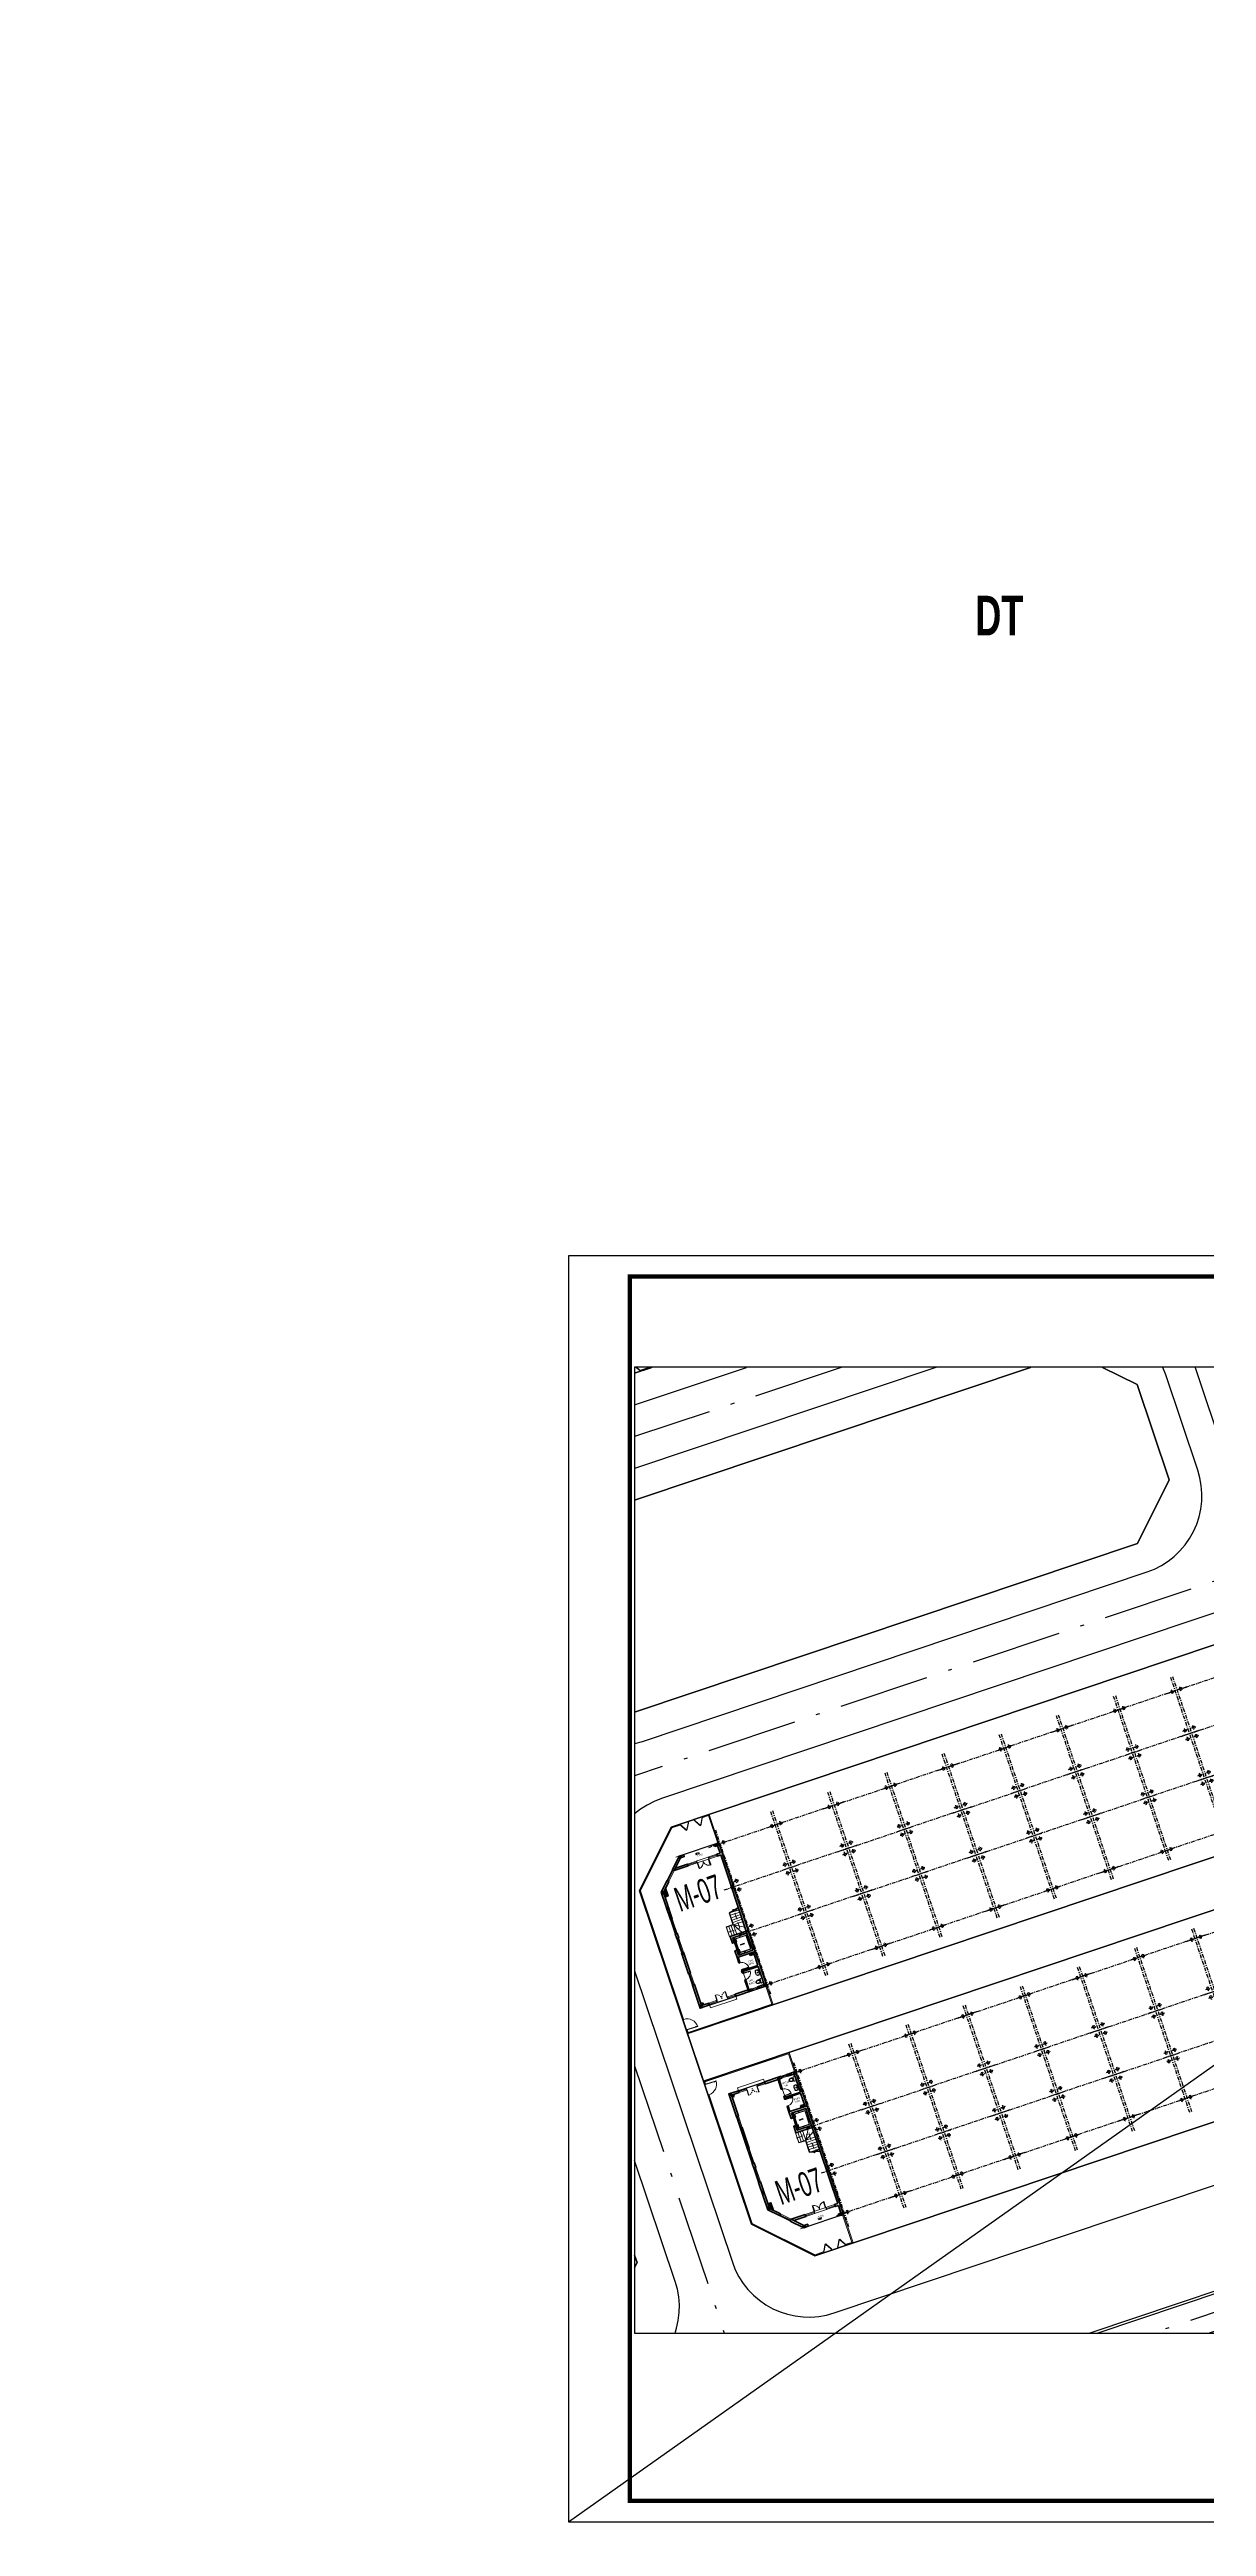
# Model space of a CAD drawing. Header units: metres. Extents: x 568006 to 1139366, y 2064802 to 4131555.
# Drawn here: x 569261.5 to 569376.7, y 2065189.8 to 2065436.4 of the extents above; entities that cross this region are included whole.
import ezdxf
from ezdxf.enums import TextEntityAlignment as Align
from ezdxf.xclip import XClip

# ---------------------------------------------------------------- set-up
doc = ezdxf.new("R2010")
doc.units = ezdxf.units.M
doc.header["$XCLIPFRAME"] = 0
for name, pattern in [('$AUDIT_BAD_LTYPE2', [0]), ('ACAD_ISO10W100', [18.5, 12, -3, 0.5, -3]), ('CENTER', [2, 1.25, -0.25, 0.25, -0.25]), ('CENTER2', [1.125, 0.75, -0.125, 0.125, -0.125]), ('HIDDEN', [0.375, 0.25, -0.125]), ('HIDDEN2', [0.1875, 0.125, -0.0625]), ('xref-thap C (mb tang 32-2)$0$HIDDEN', [0.375, 0.25, -0.125])]:
    doc.linetypes.add(name, pattern=pattern)
doc.layers.get('0').update_dxf_attribs({"linetype": 'CONTINUOUS'})
doc.layers.get('DEFPOINTS').update_dxf_attribs({"color": 152, "linetype": 'CONTINUOUS'})
doc.layers.add('-AREA', color=2, linetype='CONTINUOUS', plot=False)
doc.layers.add('KCS_Plotter', color=11, linetype='CONTINUOUS', plot=False)
for name, color, linetype, lineweight in [('-CONCRETE', 1, 'CONTINUOUS', 35), ('-DIM', 9, 'CONTINUOUS', 13), ('-DOOR', 137, 'CONTINUOUS', 9), ('-FURNITURE', 46, 'CONTINUOUS', 9), ('-HATCH', 8, 'CONTINUOUS', 5), ('-KH', 143, 'CONTINUOUS', 13), ('-LINE1', 7, 'CONTINUOUS', 18), ('-LINE2', 252, 'CONTINUOUS', 9), ('-STEEL1', 1, 'CONTINUOUS', 35), ('-TEXT', 7, 'CONTINUOUS', 15), ('-WALL', 4, 'CONTINUOUS', 35), ('A-KY HIEU', 34, 'CONTINUOUS', 20), ('E- RANH GIOI', 1, 'CENTER', 13), ('hung-demlonha', 7, 'CONTINUOUS', 15)]:
    doc.layers.add(name, color=color, linetype=linetype, lineweight=lineweight)
for name, color, linetype in [('01.AXIS', 160, 'CENTER2'), ('APOLIC', 7, 'CONTINUOUS'), ('BoThamCo', 94, 'CONTINUOUS'), ('CDC.01.AXIS', 160, 'CENTER2'), ('datHTKT', 20, 'CONTINUOUS'), ('datOBt', 42, 'CONTINUOUS'), ('datOlienke', 42, 'CONTINUOUS'), ('ghi_chu', 7, 'CONTINUOUS'), ('LogDg', 7, 'CONTINUOUS'), ('loKBT', 42, 'CONTINUOUS'), ('TEXT25', 2, 'CONTINUOUS'), ('TimDg', 222, 'CONTINUOUS'), ('ViaHeS', 32, 'CONTINUOUS')]:
    doc.layers.add(name, color=color, linetype=linetype)
doc.styles.add('1', font='arial.ttf')
doc.styles.add('kieuchuDim', font='arial.ttf', dxfattribs={"width": 0.75})
doc.styles.add('QH1', font='arialbd.ttf', dxfattribs={"width": 0.8})
doc.styles.add('T1', font='', dxfattribs={"height": 200})
doc.styles.add('vnavanth', font='', dxfattribs={"width": 0.8})
doc.styles.get('T1').set_extended_font_data('VNgeometric Light')
doc.styles.get('vnavanth').set_extended_font_data('.VnAvantH')

# ---------------------------------------------------------------- blocks, each defined once
blk = doc.blocks.new('A$C33BC4D2A')
at = {"layer": 'A-KY HIEU', "color": 0, "const_width": 1.02}
blk.add_lwpolyline([(14.35, -292.1), (14.35, -4.9), (414.98, -4.9), (414.98, -292.1)], close=True, dxfattribs=at)
at = {"layer": 'DEFPOINTS', "color": 125}
blk.add_lwpolyline([(0, -297), (420, -297), (420, 0), (0, 0)], close=True, dxfattribs=at)
blk = doc.blocks.new('A$C758D662A')
at = {"linetype": 'HIDDEN', "ltscale": 500}
for radius in [300, 200]:
    blk.add_circle((0, 0), radius, dxfattribs=at)
at = {"layer": 'CDC.01.AXIS', "ltscale": 200}
for p, q in [((437, 0), (-437, 0)), ((0, 437), (0, -437))]:
    blk.add_line(p, q, dxfattribs=at)
blk = doc.blocks.new('Mau M4SH')
at = {"layer": '01.AXIS', "ltscale": 500}
for p, q in [((-5410, 15724), (-5410, -1502)), ((370, 15724), (370, -1502)), ((-6508, 14700), (1282, 14700)), ((-6508, 9100), (1282, 9100)), ((-6508, 4400), (1282, 4400)), ((-6615, -100), (1176, -100))]:
    blk.add_line(p, q, dxfattribs=at)
at = {"xscale": 0.5, "yscale": 0.5, "zscale": 0.5}
for p in [(-5070, 14700), (30, 14700), (-5070, 9550), (-5070, 8650), (30, 9550), (30, 8650), (-5070, 4850), (30, 4850), (-5070, 3950), (30, 3950), (-5070, -100), (30, -100)]:
    blk.add_blockref('A$C758D662A', p, dxfattribs=at)
blk = doc.blocks.new('CONG2')
at = {"layer": '-LINE1', "lineweight": 18}
blk.add_line((257137, -126793), (257137, -126693), dxfattribs=at)
at = {"ltscale": 100}
for p, q in [((255907, -126606), (256397, -125757)), ((256427, -125775), (255937, -126623)), ((256527, -125775), (257017, -126623)), ((257047, -126606), (256557, -125757))]:
    blk.add_line(p, q, dxfattribs=at)
for points in [[(256477, -125688), (256427, -125775), (256416, -125768), (256421, -125760), (256412, -125755), (256407, -125763), (256397, -125757), (256447, -125671)], [(256477, -125688), (256527, -125775), (256538, -125768), (256533, -125760), (256541, -125755), (256546, -125763), (256557, -125757), (256507, -125671)], [(255917, -126612), (255912, -126621), (255921, -126626), (255926, -126617), (255937, -126623), (255887, -126710), (255857, -126693), (255907, -126606)], [(257036, -126612), (257041, -126621), (257033, -126626), (257028, -126617), (257017, -126623), (257067, -126710), (257097, -126693), (257047, -126606)], [(257087, -126728), (257097, -126728), (257097, -126693), (257137, -126693), (257137, -126793), (257087, -126793)]]:
    blk.add_lwpolyline(points, close=True, dxfattribs=at)
at = {"color": 8, "ltscale": 100}
for points in [[(256412, -125755), (256421, -125760), (255921, -126626), (255912, -126621)], [(256541, -125755), (256533, -125760), (257033, -126626), (257041, -126621)]]:
    blk.add_lwpolyline(points, close=True, dxfattribs=at)
blk = doc.blocks.new('A$C5C0A7B32')
at = {"layer": '-LINE1'}
blk.add_lwpolyline([(34.25, 43.14), (15.25, 43.14), (15.25, 28.14), (20.25, 23.14), (34.25, 23.14)], close=True, dxfattribs=at)
blk.add_lwpolyline([(31.82, 23.14), (31.82, 23.24), (34.15, 23.24), (34.15, 43.04), (15.35, 43.04), (15.35, 42.44)], dxfattribs=at)
at = {"layer": '-DOOR', "xscale": 0.001, "yscale": 0.001, "zscale": 0.001}
blk.add_blockref('CONG2', (-225.32, 149.94), dxfattribs=at)
blk = doc.blocks.new('*U179')
at = {"linetype": '$AUDIT_BAD_LTYPE2'}
for p, q in [((70, 100), (70, 1000)), ((90, 1000), (90, 100))]:
    blk.add_line(p, q, dxfattribs=at)
for points in [[(0, 0), (50, 0), (50, -40), (60, -40), (60, -100), (0, -100)], [(118, 895), (118, 1064), (90, 1064), (90, 1036), (113, 1036), (113, 895)], [(1200, 0), (1150, 0), (1150, -40), (1140, -40), (1140, -100), (1200, -100)]]:
    blk.add_lwpolyline(points, close=True)
for points in [[(50, 1000), (90, 1000), (90, 1100), (50, 1100), (50, 1000)], [(50, 1003), (50, 100)], [(50, 100), (90, 100), (90, 0), (50, 0), (50, 100)]]:
    blk.add_lwpolyline(points)
at = {"linetype": '$AUDIT_BAD_LTYPE2', "ltscale": 0.3}
blk.add_arc((50, 0), 1100, 0, 90, dxfattribs=at)
blk = doc.blocks.new('C2')
at = {"layer": '-LINE1', "lineweight": 18}
blk.add_line((191910, -38809), (191841, -38737), dxfattribs=at)
at = {"ltscale": 100}
for p, q in [((191847, -38612), (191705, -38029)), ((191739, -38021), (191881, -38604)), ((191812, -37952), (192387, -38121)), ((192397, -38087), (191821, -37918))]:
    blk.add_line(p, q, dxfattribs=at)
for points in [[(191716, -37924), (191739, -38021), (191727, -38024), (191725, -38014), (191715, -38016), (191717, -38026), (191705, -38029), (191682, -37932)], [(191716, -37924), (191812, -37952), (191815, -37940), (191805, -37937), (191808, -37927), (191818, -37930), (191821, -37918), (191725, -37890)], [(191902, -38728), (191895, -38735), (191870, -38709), (191841, -38737), (191910, -38809), (191947, -38775)], [(191859, -38609), (191861, -38619), (191871, -38616), (191869, -38607), (191881, -38604), (191904, -38701), (191870, -38709), (191847, -38612)], [(192394, -38099), (192403, -38102), (192400, -38111), (192391, -38109), (192387, -38121), (192483, -38149), (192493, -38115), (192397, -38087)]]:
    blk.add_lwpolyline(points, close=True, dxfattribs=at)
at = {"color": 8, "ltscale": 100}
for points in [[(191715, -38016), (191725, -38014), (191871, -38616), (191861, -38619)], [(191808, -37927), (191805, -37937), (192400, -38111), (192403, -38102)]]:
    blk.add_lwpolyline(points, close=True, dxfattribs=at)
blk = doc.blocks.new('X-5M-DH-2-CORE$0$A$C75E80C28')
at = {"layer": '-LINE2', "linetype": 'Continuous', "ltscale": 2}
for p, q in [((840, -1305), (-840, -1305)), ((-840, -1365), (-840, -1305)), ((840, -1365), (-840, -1365)), ((840, -1395), (-840, -1395)), ((-840, -1395), (-840, -1455)), ((-840, -1455), (-435, -1455)), ((-731, -149), (731, -149)), ((-731, -1305), (-731, -149)), ((-700, -179), (700, -179)), ((-700, -1225), (-700, -179)), ((-700, -1225), (-400, -1225)), ((-557, -113), (-560, -113)), ((-510, -22), (-510, -51)), ((-507, -22), (-510, -22)), ((-510, -109), (-510, -79)), ((-507, -22), (-507, -51)), ((-507, -109), (-507, -79)), ((-456, -57), (-501, -57)), ((-456, -60), (-501, -60)), ((-456, -70), (-501, -70)), ((-456, -73), (-501, -73)), ((-453, -63), (-453, -67)), ((-450, -63), (-450, -67)), ((-435, -1450), (-435, -1460)), ((-435, -1450), (-400, -1450)), ((-435, -1460), (-425, -1460)), ((-435, -1490), (-435, -1500)), ((-435, -1490), (-425, -1490)), ((-435, -1500), (-400, -1500)), ((-433, -1452), (-433, -1458)), ((-433, -1452), (-402, -1452)), ((-433, -1458), (-425, -1458)), ((-433, -1492), (-433, -1498)), ((-433, -1492), (-425, -1492)), ((-433, -1498), (-402, -1498)), ((430, -1406), (-430, -1406)), ((-430, -1406), (-430, -1446)), ((430, -1446), (-430, -1446)), ((425, -1309), (-425, -1309)), ((-425, -1343), (-425, -1309)), ((425, -1343), (-425, -1343)), ((-425, -1458), (-425, -1460)), ((-425, -1490), (-425, -1492)), ((-402, -1452), (-402, -1498)), ((-400, -1305), (-400, -1225)), ((400, -1450), (-400, -1450)), ((-400, -1450), (-400, -1500)), ((0, -1309), (0, -1343)), ((0, -1406), (0, -1446)), ((700, -1225), (400, -1225)), ((400, -1305), (400, -1225)), ((400, -1450), (400, -1500)), ((435, -1450), (400, -1450)), ((435, -1500), (400, -1500)), ((402, -1452), (402, -1498)), ((433, -1452), (402, -1452)), ((433, -1498), (402, -1498)), ((425, -1343), (425, -1309)), ((433, -1458), (425, -1458)), ((425, -1458), (425, -1460)), ((435, -1460), (425, -1460)), ((425, -1490), (425, -1492)), ((435, -1490), (425, -1490)), ((433, -1492), (425, -1492)), ((430, -1406), (430, -1446)), ((433, -1452), (433, -1458)), ((433, -1492), (433, -1498)), ((435, -1450), (435, -1460)), ((840, -1455), (435, -1455)), ((435, -1490), (435, -1500)), ((450, -63), (450, -67)), ((453, -63), (453, -67)), ((456, -57), (501, -57)), ((456, -60), (501, -60)), ((456, -70), (501, -70)), ((456, -73), (501, -73)), ((457, -113), (460, -113)), ((507, -22), (510, -22)), ((507, -22), (507, -51)), ((507, -109), (507, -79)), ((510, -22), (510, -51)), ((510, -109), (510, -79)), ((700, -1225), (700, -179)), ((731, -1305), (731, -149)), ((840, -1365), (840, -1305)), ((840, -1395), (840, -1455))]:
    blk.add_line(p, q, dxfattribs=at)
for points in [[(-450, 0), (-450, -130), (450, -130), (450, 0)], [(-200, -29), (200, -29), (200, -101), (-200, -101)], [(-36, -584), (36, -584), (36, -984), (-36, -984)]]:
    blk.add_lwpolyline(points, close=True, dxfattribs=at)
for points in [[(-780, -789), (-751, -789, 0.4142136), (-750, -788), (-750, -784), (-750, -780, 0.4142136), (-751, -779), (-780, -779, -0.2569776), (-784, -782), (-798, -782, -0.4142136), (-801, -779), (-804, -750, 0.4142136), (-807, -746), (-812, -746), (-812, -784), (-812, -822), (-807, -822, 0.4142136), (-804, -818), (-801, -789, -0.4142136), (-798, -786), (-784, -786, -0.2569776), (-780, -789)], [(780, -789), (751, -789, -0.4142136), (750, -788), (750, -784), (750, -780, -0.4142136), (751, -779), (780, -779, 0.2569776), (784, -782), (798, -782, 0.4142136), (801, -779), (804, -750, -0.4142136), (807, -746), (812, -746), (812, -784), (812, -822), (807, -822, -0.4142136), (804, -818), (801, -789, 0.4142136), (798, -786), (784, -786, 0.2569776), (780, -789)]]:
    blk.add_lwpolyline(points, format="xyb", dxfattribs=at)
for centre, radius, start, end in [((-501, -51), 9.4, 180, 270), ((-501, -79), 9.4, 90, 180), ((-501, -51), 6.2, 180, 270), ((-501, -79), 6.2, 90, 180), ((-456, -63), 6.2, 360, 90), ((-456, -63), 3, 360, 90), ((-456, -67), 6.2, 270, 360), ((-456, -67), 3, 270, 360), ((456, -63), 6.2, 90, 180), ((456, -67), 6.2, 180, 270), ((456, -63), 3, 90, 180), ((456, -67), 3, 180, 270), ((501, -51), 6.2, 270, 360), ((501, -51), 9.4, 270, 360), ((501, -79), 9.4, 360, 90), ((501, -79), 6.2, 360, 90)]:
    blk.add_arc(centre, radius, start, end, dxfattribs=at)
blk = doc.blocks.new('A$C3F71457E')
at = {"layer": '-CONCRETE'}
blk.add_lwpolyline([(0, -100), (0, 400), (-1500, 400), (-1500, -1400), (0, -1400), (0, -900), (200, -900), (200, -1600), (-1700, -1600), (-1700, 600), (200, 600), (200, -100), (0, -100)], dxfattribs=at)
at = {"layer": '-LINE1'}
blk.add_line((0, -900), (0, -100), dxfattribs=at)
at = {"color": 2, "rotation": 90}
blk.add_blockref('X-5M-DH-2-CORE$0$A$C75E80C28', (-1500, -500), dxfattribs=at)
blk = doc.blocks.new('A$C18091ED7')
for p, q in [((-83, -267), (-83, -300)), ((-83, -278), (-83, -288)), ((-61, -290), (-83, -290)), ((-63, -265), (-81, -265)), ((-61, -267), (-61, -300)), ((0, -42), (0, 0)), ((61, -267), (61, -300)), ((61, -290), (83, -290)), ((63, -265), (81, -265)), ((83, -267), (83, -300)), ((83, -278), (83, -288)), ((146, -27), (179, -27)), ((146, -27), (146, -30)), ((146, -30), (166, -30)), ((153, -37), (146, -30)), ((152, 0), (152, -27)), ((152, 0), (179, 0)), ((153, -37), (166, -37)), ((153, -40), (153, -37)), ((153, -40), (178, -40)), ((153, -40), (178, -40)), ((153, -40), (153, -42)), ((165, -262), (165, -290)), ((185, -30), (166, -30)), ((178, -37), (166, -37)), ((168, -260), (228, -260)), ((168, -292), (207, -292)), ((185, -30), (178, -37)), ((178, -37), (178, -40)), ((178, -40), (178, -42)), ((179, 0), (179, -27)), ((179, -27), (185, -27)), ((185, -27), (185, -30)), ((231, -274), (231, -262))]:
    blk.add_line(p, q)
for points in [[(230, -219, -0.1374074), (225, -235), (222, -241, -0.2360805), (198, -255, -0.0519608), (-198, -255, -0.2360805), (-222, -241), (-225, -235, -0.1374074), (-230, -219), (-230, -72, -0.1989124), (-226, -63), (-209, -46, -0.1989124), (-200, -42), (0, -42), (200, -42, -0.1989124), (209, -46), (226, -63, -0.1989124), (230, -72)], [(144, -619, -0.2124048), (26, -734, -0.0276853), (-1, -739, -0.0222792), (-26, -734, -0.2124048), (-144, -619, -0.1427957), (-167, -428, -0.0930051), (-128, -309, -0.2564387), (-111, -300), (0, -300), (111, -300, -0.2564387), (128, -309, -0.0930051), (167, -428, -0.1427957)]]:
    blk.add_lwpolyline(points, format="xyb", close=True)
at = {"linetype": 'xref-thap C (mb tang 32-2)$0$HIDDEN', "ltscale": 100}
blk.add_lwpolyline([(61, -669, -0.1990312), (0, -699, -0.1990312), (-61, -669, -0.218924), (-132, -478, -0.1537915), (-112, -404, -0.2367012), (0, -348, -0.2367012), (112, -404, -0.1537915), (132, -478, -0.218924)], format="xyb", close=True, dxfattribs=at)
blk.add_circle((166, -78), 13.9)
for centre, radius, start, end in [((-81, -267), 1.98, 90, 180), ((-63, -267), 1.98, 0, 90), ((63, -267), 1.98, 90, 180), ((81, -267), 1.98, 0, 90), ((168, -262), 2.47, 90, 180), ((168, -290), 2.47, 180, 270), ((207, -277), 15.5, 270, 306.46585), ((168, -225), 80.1, 306.46585, 320.31229), ((228, -274), 2.47, 320.31229, 0)]:
    blk.add_arc(centre, radius, start, end)
for points in [[(-156, -259), (-157, -267), (-164, -328), (-169, -385), (-184, -528), (-136, -679), (-50, -735), (-20, -741), (0, -744)], [(156, -259), (157, -267), (164, -328), (169, -385), (184, -528), (136, -679), (50, -735), (20, -741), (0, -744)]]:
    blk.add_open_spline(points, degree=3, knots=[130.6139379, 130.6139379, 130.6139379, 130.6139379, 152.8521091, 311.1293508, 417.7039512, 561.3833928, 697.6926318, 710.8122623, 710.8122623, 710.8122623, 710.8122623])
blk = doc.blocks.new('*U286')
at = {"linetype": '$AUDIT_BAD_LTYPE2'}
for p, q in [((70, 100), (70, 600)), ((90, 600), (90, 100))]:
    blk.add_line(p, q, dxfattribs=at)
for points in [[(0, 0), (50, 0), (50, -40), (60, -40), (60, -100), (0, -100)], [(118, 495), (118, 664), (90, 664), (90, 636), (113, 636), (113, 495)], [(800, 0), (750, 0), (750, -40), (740, -40), (740, -100), (800, -100)]]:
    blk.add_lwpolyline(points, close=True)
for points in [[(50, 600), (90, 600), (90, 700), (50, 700), (50, 600)], [(50, 603), (50, 100)], [(50, 100), (90, 100), (90, 0), (50, 0), (50, 100)]]:
    blk.add_lwpolyline(points)
at = {"linetype": '$AUDIT_BAD_LTYPE2', "ltscale": 0.3}
blk.add_arc((50, 0), 700, 0, 90, dxfattribs=at)
blk = doc.blocks.new('*U181')
for points in [[(0, 0), (50, 0), (50, -40), (60, -40), (60, -246), (0, -246)], [(22, 564), (22, 734), (50, 734), (50, 706), (27, 706), (27, 564)], [(1599, 0), (1549, 0), (1549, -40), (1539, -40), (1539, -246), (1599, -246)]]:
    blk.add_lwpolyline(points, close=True)
for points in [[(50, 670), (90, 670), (90, 770), (50, 770), (50, 670)], [(50, 673), (50, 100)], [(50, 100), (90, 100), (90, 0), (50, 0), (50, 100)], [(1549, 629), (1509, 629), (1509, 729), (1549, 729), (1549, 629)], [(1549, 100), (1509, 100), (1509, 0), (1549, 0), (1549, 100)], [(1549, 632), (1549, 100)]]:
    blk.add_lwpolyline(points)
at = {"ltscale": 0.3}
for points in [[(820, 0, 0.4142136), (50, 770, 0.4142136)], [(820, 0, -0.4142136), (1549, 729, -0.4142136)]]:
    blk.add_lwpolyline(points, format="xyb", dxfattribs=at)
at = {"layer": 'APOLIC', "linetype": '$AUDIT_BAD_LTYPE2'}
for p, q in [((70, 100), (70, 670)), ((90, 670), (90, 100)), ((1509, 629), (1509, 100)), ((1529, 100), (1529, 629))]:
    blk.add_line(p, q, dxfattribs=at)
blk = doc.blocks.new('*U268')
for p, q in [((-1110, 450), (-1150, 450)), ((-1110, 100), (-1150, 100)), ((-1130, 100), (-1130, 450)), ((-90, 450), (-50, 450)), ((-90, 100), (-50, 100)), ((-70, 100), (-70, 450))]:
    blk.add_line(p, q)
for points in [[(-1200, -200), (-1140, -200), (-1140, -40), (-1150, -40), (-1150, 0), (-1200, 0)], [(-1150, 0), (-1110, 0), (-1110, 550), (-1150, 550)], [(-50, 0), (-90, 0), (-90, 550), (-50, 550)], [(0, -200), (-60, -200), (-60, -40), (-50, -40), (-50, 0), (0, 0)]]:
    blk.add_lwpolyline(points, close=True)
at = {"linetype": 'HIDDEN', "ltscale": 0.1}
for centre, start, end in [((-1150, 0), 0, 89.99996), ((-50, 0), 90.00004, 180)]:
    blk.add_arc(centre, 550, start, end, dxfattribs=at)
blk = doc.blocks.new('A$C5C575821')
at = {"layer": '-CONCRETE'}
h = blk.add_hatch(color=256, dxfattribs=at)
h.dxf.hatch_style = 1
h.paths.add_polyline_path([(0, 200), (0, 0), (200, 0), (200, 200)])
blk.add_lwpolyline([(0, 0), (200, 0), (200, 200), (0, 200)], close=True, dxfattribs=at)
blk = doc.blocks.new('TRUC M7')
at = {"layer": '-WALL'}
for p in [(-200, 11772), (4900, 11772), (6600, 11772), (-200, 6172), (-200, 1471), (-200, -199), (6600, 1472), (2630, -3028), (6600, -3028)]:
    blk.add_blockref('A$C5C575821', p, dxfattribs=at)
blk = doc.blocks.new('A$C4ace49fd')
for p, q in [((167, 414), (224, 414)), ((195, 383), (195, 443)), ((249, 215), (342, 215)), ((267, 429), (324, 429)), ((295, 398), (295, 458)), ((295, 165), (295, 264)), ((367, 414), (424, 414)), ((395, 383), (395, 443))]:
    blk.add_line(p, q)
for points in [[(0, 200, 0.4142136), (200, 0), (390, 0, 0.4142136), (590, 200), (581, 446, 0.4097995), (551, 475), (39, 475, 0.4036072), (9, 446)], [(177, 40, 0.0907734), (424, 43, 0.1498865), (521, 96, 0.4307217), (482, 321, 0.0806372), (470, 327, 0.1277316), (125, 329, 0.0742078), (114, 325, 0.4430921), (69, 96, 0.1336395), (154, 46, 0.0336172)]]:
    blk.add_lwpolyline(points, format="xyb", close=True)
for centre, radius in [((195, 414), 17.5), ((295, 215), 37.5), ((295, 215), 22.5), ((295, 215), 22.5), ((295, 429), 17.5), ((395, 414), 17.5)]:
    blk.add_circle(centre, radius)
blk = doc.blocks.new('A$C46C40AF0')
at = {"layer": '-HATCH', "true_color": 0x8c8896}
h = blk.add_hatch(color=252, dxfattribs=at)
h.dxf.hatch_style = 1
edge = h.paths.add_edge_path()
edge.add_arc((7.05, 11.7), 0.0246, 0, 360)
at = {"layer": '-AREA'}
blk.add_lwpolyline([(9, 3), (4.83, 3), (2, 5.83), (2, 18), (9, 18)], close=True, dxfattribs=at)
at = {"layer": '-CONCRETE'}
for centre, radius in [((2.28, 17.73), 0.055), ((8.55, 14.48), 0.055), ((8.67, 14.48), 0.055), ((8.76, 14.53), 0.013), ((8.76, 14.49), 0.013), ((8.76, 14.45), 0.013), ((2.34, 6.16), 0.045), ((2.34, 6.04), 0.045), ((2.34, 5.93), 0.045)]:
    blk.add_circle(centre, radius, dxfattribs=at)
at = {"layer": '-DIM'}
for p, q in [((0.1, 19.7), (0, 19.7)), ((0.1, 18.5), (0, 18.5)), ((5.9, 0.1), (5.9, 0)), ((8.3, 0.1), (8.3, 0))]:
    blk.add_line(p, q, dxfattribs=at)
at = {"layer": '-DOOR'}
for p, q in [((5.75, 18), (3, 18)), ((2, 15.6), (2, 14.4)), ((2, 14.4), (2, 15.6)), ((2.1, 15.6), (2.1, 14.4)), ((2.1, 14.4), (2.1, 15.6)), ((2.2, 15.6), (2.2, 14.4)), ((2.2, 14.4), (2.2, 15.6)), ((2, 10.2), (2, 10.7)), ((2.1, 12.2), (2.1, 10.7)), ((2.1, 10.2), (2.1, 8.7)), ((2.2, 10.2), (2.2, 10.7)), ((5.37, 4.2), (8.47, 4.2)), ((5.37, 4), (8.47, 4)), ((5.42, 4.1), (6.29, 4.1)), ((7.59, 4.1), (8.42, 4.1))]:
    blk.add_line(p, q, dxfattribs=at)
for points in [[(3.77, 18), (3, 18), (3, 17.8), (3.77, 17.8)], [(5.75, 18), (4.97, 18), (4.97, 17.8), (5.75, 17.8)], [(7.5, 18), (8.1, 18), (8.1, 17.8), (7.5, 17.8)], [(2.2, 8.7), (2.2, 12.2), (2, 12.2), (2, 8.7)], [(3.06, 5.05), (3.91, 4.2), (3.77, 4.06), (2.92, 4.91)], [(5.42, 4), (5.37, 4), (5.37, 4.2), (5.42, 4.2)], [(8.42, 4), (8.47, 4), (8.47, 4.2), (8.42, 4.2)]]:
    blk.add_lwpolyline(points, close=True, dxfattribs=at)
for points in [[(3.77, 17.9), (3, 17.9)], [(5.75, 17.9), (4.97, 17.9)], [(8.1, 17.9), (7.5, 17.9)], [(2.99, 4.98), (3.84, 4.13)]]:
    blk.add_lwpolyline(points, dxfattribs=at)
at = {"layer": '-HATCH'}
blk.add_line((7.2, 16), (7.2, 16.8), dxfattribs=at)
at = {"layer": '-KH', "linetype": 'HIDDEN2', "ltscale": 5}
blk.add_line((8.3, 9.82), (8.8, 9.95), dxfattribs=at)
at = {"layer": '-KH'}
blk.add_line((6.46, 3.27), (6.83, 3.27), dxfattribs=at)
at = {"layer": '-KH', "linetype": 'HIDDEN2', "ltscale": 5}
blk.add_lwpolyline([(7.05, 11.7), (8.3, 11.7), (8.3, 9.82)], dxfattribs=at)
at = {"layer": '-KH'}
blk.add_lwpolyline([(6.84, 3.39), (6.45, 3.39), (6.65, 3.27)], close=True, dxfattribs=at)
blk.add_circle((7.05, 11.7), 0.0246, dxfattribs=at)
blk.add_solid([(6.65, 3.27), (6.65, 3.39), (6.84, 3.39), (6.65, 3.27)], dxfattribs=at)
at = {"layer": '-LINE1'}
for p, q in [((7.05, 11.2), (7.05, 12.2)), ((7.05, 12.2), (7.05, 11.15)), ((7.1, 12.2), (7.05, 12.2)), ((7.8, 11.2), (7.05, 11.2)), ((7.75, 11.15), (7.05, 11.15)), ((7.3, 11.2), (7.3, 12.2)), ((7.3, 12.2), (7.3, 11.2)), ((7.55, 11.2), (7.55, 12.2)), ((7.55, 12.2), (7.55, 11.2)), ((7.75, 9.96), (7.75, 11.15)), ((7.8, 12.2), (7.8, 11.2)), ((7.8, 11.2), (8.38, 12.2)), ((7.8, 11.2), (8.8, 11.78)), ((7.8, 9.95), (7.8, 11.2))]:
    blk.add_line(p, q, dxfattribs=at)
at = {"layer": '-LINE1', "lineweight": 18}
for p, q in [((7.8, 11.2), (8.8, 11.2)), ((7.8, 10.95), (8.8, 10.95)), ((7.8, 10.7), (8.8, 10.7)), ((7.8, 10.45), (8.8, 10.45)), ((7.8, 10.2), (8.8, 10.2)), ((7.8, 9.95), (8.8, 9.95)), ((8.8, 9.7), (8.8, 9.7))]:
    blk.add_line(p, q, dxfattribs=at)
at = {"layer": '-LINE1', "linetype": 'Continuous', "ltscale": 10}
blk.add_lwpolyline([(9, 20), (0, 20), (0, 5), (5, 0), (9, 0)], close=True, dxfattribs=at)
for points in [[(8.9, 18), (8.9, 19.9), (0.1, 19.9), (0.1, 19.7)], [(0.1, 18.5), (0.1, 5.04), (5.04, 0.1), (5.9, 0.1)], [(8.3, 0.1), (8.9, 0.1), (8.9, 3)]]:
    blk.add_lwpolyline(points, dxfattribs=at)
at = {"layer": '-LINE1'}
blk.add_lwpolyline([(3, 18), (3, 18.3), (5.75, 18.3), (5.75, 18)], dxfattribs=at)
at = {"layer": '-LINE2'}
for p, q in [((4.5, 3), (8.52, 3)), ((5.37, 4), (8.47, 4))]:
    blk.add_line(p, q, dxfattribs=at)
at = {"layer": '-WALL'}
for p, q in [((3, 18), (2, 18)), ((3, 17.8), (2.2, 17.8)), ((2.35, 17.65), (2.2, 17.65)), ((2.42, 17.58), (2.2, 17.58)), ((2.35, 17.65), (2.35, 17.8)), ((2.42, 17.58), (2.42, 17.8)), ((3, 18), (3, 17.8)), ((7.5, 18), (5.75, 18)), ((5.75, 17.8), (5.75, 18)), ((7.1, 17.8), (5.75, 17.8)), ((7.1, 16.8), (7.1, 17.8)), ((7.5, 17.8), (7.2, 17.8)), ((7.2, 16.8), (7.2, 17.8)), ((7.5, 17.8), (7.5, 18)), ((9, 18), (8.1, 18)), ((8.1, 17.8), (8.1, 18)), ((8.8, 17.8), (8.1, 17.8)), ((8.8, 15.9), (8.8, 17.8)), ((9, 3), (9, 18)), ((7.2, 16.8), (7.1, 16.8)), ((7.2, 16), (7.1, 16)), ((7.1, 15.75), (7.1, 16)), ((7.2, 15.75), (7.1, 15.75)), ((7.1, 14.4), (7.1, 14.95)), ((7.2, 14.95), (7.1, 14.95)), ((7.2, 15.9), (7.2, 16)), ((8.8, 15.9), (7.2, 15.9)), ((8.8, 15.8), (7.2, 15.8)), ((7.2, 15.75), (7.2, 15.8)), ((7.2, 14.4), (7.2, 14.95)), ((8.8, 14.4), (8.8, 15.8)), ((2, 14.4), (2, 12.2)), ((2, 14.4), (2.2, 14.4)), ((2.2, 14.4), (2.2, 12.2)), ((8.4, 14.62), (8.8, 14.62)), ((8.4, 14.62), (8.4, 14.4)), ((8.47, 14.55), (8.8, 14.55)), ((8.47, 14.55), (8.47, 14.4)), ((8.8, 4.2), (8.8, 12.5)), ((2.2, 12.2), (2, 12.2)), ((2, 12.2), (2.2, 12.2)), ((2, 8.7), (2, 5.83)), ((2.2, 8.7), (2, 8.7)), ((2, 8.7), (2.2, 8.7)), ((2.2, 8.7), (2.2, 5.91)), ((2, 5.83), (2.92, 4.91)), ((2.2, 5.91), (3.06, 5.05)), ((2.92, 4.91), (3.06, 5.05)), ((3.77, 4.06), (3.91, 4.2)), ((3.77, 4.06), (4.83, 3)), ((3.91, 4.2), (5.37, 4.2)), ((3.91, 4.2), (4.91, 3.2)), ((4.11, 4), (5.37, 4)), ((5.37, 4), (5.37, 4.2)), ((8.47, 4.2), (8.8, 4.2)), ((8.47, 4), (8.47, 4.2)), ((8.47, 4), (8.8, 4)), ((8.52, 3.2), (8.8, 3.2)), ((8.52, 3), (8.52, 3.2)), ((8.52, 3), (9, 3)), ((8.8, 3.2), (8.8, 4))]:
    blk.add_line(p, q, dxfattribs=at)
at = {"layer": '-WALL', "color": 250}
for p, q in [((2.2, 10.7), (2, 10.7)), ((2.2, 10.2), (2, 10.2))]:
    blk.add_line(p, q, dxfattribs=at)
at = {"layer": '-WALL'}
for points in [[(2.2, 17.8), (2.2, 15.6), (2, 15.6), (2, 18)], [(7.75, 9.96), (8.23, 9.84), (8.23, 9.74), (8.32, 9.91), (8.32, 9.82), (8.8, 9.7)], [(2.53, 5.58), (2.53, 6.4), (2.2, 6.4)], [(2.2, 6.3), (2.43, 6.3), (2.43, 5.68)]]:
    blk.add_lwpolyline(points, dxfattribs=at)
for points in [[(2.2, 17.65), (2.2, 17.8), (2.35, 17.8), (2.35, 17.65)], [(2, 10.7), (2.2, 10.7), (2.2, 10.2), (2, 10.2)], [(4.83, 3.2), (5.31, 3.2), (5.31, 3), (4.83, 3)]]:
    blk.add_lwpolyline(points, close=True, dxfattribs=at)
at = {"layer": '-DOOR', "yscale": 0.001, "zscale": 0.001}
for name, p, xscale, rotation in [('*U179', (0.1, 19.7), 0.001, 270), ('*U268', (4.97, 17.8), -0.001, 180), ('*U286', (7.2, 16), -0.001, 270), ('*U286', (7.2, 15.75), 0.001, 270), ('C2', (-106.18, 160.54), 0.001, 316.3519321237011), ('C2', (120.38, 160.54), -0.001, 43.64806787629892)]:
    blk.add_blockref(name, p, dxfattribs=dict(at, xscale=xscale, rotation=rotation))
at = {"layer": '-DOOR', "xscale": -0.0008130081300813009, "yscale": 0.0008130081300813009, "zscale": 0.0008130081300813009}
blk.add_blockref('*U181', (7.59, 4.2), dxfattribs=at)
at = {"layer": '-FURNITURE', "yscale": 0.001, "zscale": 0.001, "rotation": 270}
for name, p, xscale in [('A$C18091ED7', (8.84, 17.35), 0.001), ('A$C4ace49fd', (8.33, 16.16), -0.001)]:
    blk.add_blockref(name, p, dxfattribs=dict(at, xscale=xscale))
at = {"layer": '-STEEL1', "xscale": 0.001, "yscale": 0.001, "zscale": 0.001}
blk.add_blockref('TRUC M7', (2.2, 6.03), dxfattribs=at)
at = {"layer": '-WALL', "xscale": 0.001, "yscale": 0.001, "zscale": 0.001, "rotation": 180}
blk.add_blockref('A$C3F71457E', (7.3, 12.8), dxfattribs=at)
at = {"layer": '-TEXT', "color": 2, "style": 'vnavanth'}
for s, p in [('wc1A', (7.36, 17.18)), ('kho', (7.96, 15.29))]:
    blk.add_text(s, height=0.2, dxfattribs=at).set_placement(p)
at = {"layer": '-TEXT', "style": 'T1'}
for s, p in [('1', (7.15, 11.76)), ('3', (7.65, 11.76)), ('5', (8.32, 11.76)), ('7', (8.35, 11.01)), ('9', (8.35, 10.51)), ('11', (8.35, 10.01))]:
    blk.add_text(s, height=0.1, dxfattribs=at).set_placement(p)
at = {"layer": '-TEXT', "style": '1', "width": 0.75}
blk.add_text('-0.050', height=0.18, dxfattribs=at).set_placement((6.44, 3.46))
at = {"layer": 'TEXT25', "style": 'T1'}
for s, p in [('3M2', (7.45, 16.91)), ('2,2M2', (7.95, 15.05))]:
    blk.add_text(s, height=0.15, dxfattribs=at).set_placement(p)
blk = doc.blocks.new('tmbc_khub')
at = {"layer": 'BoThamCo'}
blk.add_lwpolyline([(-288.895, 87.162), (-292.076, 96.642), (-298.407, 99.792), (-348.653, 82.93), (-351.803, 76.599), (-348.621, 67.118), (-342.29, 63.969), (-292.044, 80.831)], close=True, dxfattribs=at)
blk.add_lwpolyline([(-208.981, 31.442), (-497.492, -65.381, 0.4142136), (-497.964, -66.331), (-497.328, -68.227, 0.4142136), (-496.378, -68.699), (-207.867, 28.124, 1)], format="xyb", close=True, dxfattribs=at)
at = {"layer": 'datHTKT'}
blk.add_lwpolyline([(-363.363, 73.33), (-365.548, 72.596), (-363.568, 53.514), (-365.015, 44.666), (-366.469, 33.307), (-368.533, 23.527), (-370.811, 21.335), (-372.051, 9.642), (-373.763, 1.628), (-374.48, -6.958), (-345.012, 2.931), (-341.863, 9.262)], close=True, dxfattribs=at)
at = {"layer": 'datOBt'}
blk.add_lwpolyline([(-229.727, 140.767), (-233.102, 134.366), (-352.471, 94.306), (-358.802, 97.455), (-368.347, 125.897), (-365.197, 132.228), (-244.037, 172.888), (-237.931, 169.669)], close=True, dxfattribs=at)
at = {"layer": 'datOlienke'}
for points in [[(-210.865, 74.321), (-214.967, 88.772), (-221.073, 91.991), (-338.472, 52.592), (-341.622, 46.261), (-336.849, 32.041)], [(-210.667, 48.017), (-205.942, 56.978), (-209.498, 69.505), (-335.259, 27.301), (-330.486, 13.08), (-324.155, 9.931)]]:
    blk.add_lwpolyline(points, close=True, dxfattribs=at)
at = {"layer": 'LogDg'}
for points in [[(-408.871, 218.361, 0.4178496), (-417.816, 222.742), (-426.843, 219.588), (-498.295, 181.488, 0.0071825), (-502.106, 179.385), (-547.987, 153.201, 0.398341), (-551.176, 142.672, -0.0869341), (-535.647, 90.76), (-520.875, -34.663), (-518.88, -47.025, 0.4630471), (-503.215, -56.49), (-343.103, -2.757, 0.4142136), (-338.064, 7.372), (-408.871, 218.361)], [(-223.931, 142.32), (-232.132, 171.211, 0.4281041), (-242.373, 176.611), (-366.152, 135.072, 0.4142136), (-371.191, 124.942), (-361.646, 96.501, 0.4142136), (-351.517, 91.462), (-229.081, 132.551, 0.4004581), (-223.931, 142.32)], [(-291.09, 77.987, 0.4142136), (-286.051, 88.117), (-289.232, 97.597, 0.4142136), (-299.362, 102.636), (-349.608, 85.774, 0.4142136), (-354.647, 75.644), (-351.465, 66.164, 0.4142136), (-341.336, 61.125), (-291.09, 77.987)], [(-209.06, 31.679), (-497.572, -65.144, 0.4142136), (-498.201, -66.41), (-497.565, -68.306, 0.4142136), (-496.299, -68.936), (-207.788, 27.887, 1), (-209.06, 31.679)]]:
    blk.add_lwpolyline(points, format="xyb", dxfattribs=at)
blk.add_lwpolyline([(-322.246, 4.242), (-210.26, 41.824, 0.4004581), (-200.603, 60.141), (-209.168, 90.314, 0.4281041), (-219.409, 95.714), (-339.427, 55.436, 0.4142136), (-344.466, 45.307), (-332.376, 9.281, 0.4142136)], format="xyb", close=True, dxfattribs=at)
at = {"layer": 'loKBT'}
blk.add_lwpolyline([(-345.562, 117.721), (-363.575, 111.676), (-358.802, 97.455), (-352.471, 94.306), (-339.199, 98.76)], close=True, dxfattribs=at)
at = {"layer": 'TimDg', "linetype": 'ACAD_ISO10W100', "ltscale": 0.75}
for points in [[(-301.603, 437.912), (-187.72, 36.731)], [(-409.248, 228.914), (-328.857, -10.634)], [(-9.753, 202.992), (-360.991, 85.118)], [(-289.888, 108.98), (-279.707, 78.643)], [(-206.584, 103.182), (-350.81, 54.781)]]:
    blk.add_lwpolyline(points, dxfattribs=at)
blk.add_lwpolyline([(507.546, 381.621), (291.324, 260.971), (120.566, 161.757, -0.0506838), (-63.655, 78.367), (-512.602, -72.298), (-676.954, -124.133)], format="xyb", dxfattribs=at)
at = {"layer": 'ViaHeS'}
blk.add_lwpolyline([(-386.602, -11.026), (-390.676, -0.871, 0.1272417), (-400.328, 12.236), (-407.713, 18.245, 0.2092947), (-416.602, 20.708), (-446.078, 16.485, -0.4633665), (-449.503, 19.522), (-448.431, 67.025), (-446.498, 113.043), (-447.388, 203.917), (-444.771, 208.329), (-426.239, 218.21), (-418.201, 221.019), (-411.89, 217.928), (-341.863, 9.262), (-345.012, 2.931), (-386.602, -11.026)], format="xyb", dxfattribs=at)
for points in [[(-229.727, 140.767), (-233.102, 134.366), (-352.471, 94.306), (-358.802, 97.455), (-368.347, 125.897), (-365.197, 132.228), (-244.037, 172.888), (-237.931, 169.669)], [(-298.407, 99.792), (-292.076, 96.642), (-288.895, 87.162), (-292.044, 80.831), (-342.29, 63.969), (-348.621, 67.118), (-351.803, 76.599), (-348.653, 82.93)], [(-338.472, 52.592), (-221.073, 91.991), (-214.967, 88.772), (-205.942, 56.978), (-210.667, 48.017), (-324.155, 9.931), (-330.486, 13.08), (-341.622, 46.261)]]:
    blk.add_lwpolyline(points, close=True, dxfattribs=at)
blk.add_lwpolyline([(-209.498, 69.505), (-210.865, 74.321), (-336.849, 32.041), (-335.259, 27.301), (-209.498, 69.505)], dxfattribs=at)
at = {"layer": '-DIM', "xscale": -1, "rotation": 198.551499775178}
blk.add_blockref('A$C46C40AF0', (-343.212, 51.002), dxfattribs=at)
at = {"layer": '-DIM', "rotation": 18.5514997310828}
blk.add_blockref('A$C46C40AF0', (-328.895, 8.34), dxfattribs=at)
at = {"layer": '-LINE1', "yscale": 0.001, "zscale": 0.001}
for p, xscale, rotation in [((-282.923, 67.862), -0.001, 198.5575428480493), ((-293.388, 64.349), 0.001, 198.5513590252716), ((-294.298, 64.044), -0.001, 198.551640446372), ((-305.675, 60.225), -0.001, 198.5516401738845), ((-304.765, 60.531), 0.001, 198.5513590252716), ((-316.142, 56.713), 0.001, 198.5513590252716), ((-317.051, 56.408), -0.001, 198.551640446372), ((-328.429, 52.589), -0.001, 198.5516401738845), ((-327.519, 52.895), 0.001, 198.5513590252716), ((-276.33, 29.354), 0.001, 18.55159895331447), ((-286.798, 25.841), -0.001, 18.55188037441485), ((-287.708, 25.536), 0.001, 18.55159922580195), ((-299.083, 21.718), 0.001, 18.55159895331447), ((-298.174, 22.023), -0.001, 18.55188037441485), ((-309.551, 18.205), -0.001, 18.55188037441485), ((-310.461, 17.9), 0.001, 18.55159922580195), ((-320.928, 14.387), -0.001, 18.55188037441485)]:
    blk.add_blockref('Mau M4SH', p, dxfattribs=dict(at, xscale=xscale, rotation=rotation))
at = {"layer": 'ghi_chu', "lineweight": -2, "style": 'kieuchuDim', "width": 0.6}
for p in [(-337.591, 44.141), (-327.541, 14.962)]:
    blk.add_text('M-07', height=2.43, rotation=19, dxfattribs=at).set_placement(p)
at = {"layer": 'hung-demlonha', "color": 7, "ltscale": 5, "style": 'QH1', "width": 0.65}
for tag, p in [('BT04', (-109.598, 191.643)), ('BT06', (-305.798, 171.199)), ('BT05', (-282.572, 137.244))]:
    blk.add_attdef(tag, text='', height=3.96, rotation=0, dxfattribs=at).set_placement(p, align=Align.CENTER)
at = {"layer": 'ViaHeS', "rotation": 18.551499734034}
blk.add_blockref('A$C5C0A7B32', (-364.305, 65.924), dxfattribs=at)

msp = doc.modelspace()

# ---------------------------------------------------------------- linework, layer by layer
at = {"layer": 'KCS_Plotter'}
msp.add_line((569313.17, 2065190.32), (569491.37, 2065316.33), dxfattribs=at)

# ---------------------------------------------------------------- block references
at = {"layer": 'E- RANH GIOI', "xscale": 0.4242857142857144, "yscale": 0.4242857142857144, "zscale": 0.4242857142857144}
msp.add_blockref('A$C33BC4D2A', (569313.17, 2065316.33), dxfattribs=at)
at = {"layer": 'ghi_chu'}
ref = msp.add_blockref('tmbc_khub', (569566.55, 2064812.01), dxfattribs=at)
XClip(ref).set_block_clipping_path([(-245.2612135945, 174.796498704), (-53.3045809087, 337.2658173321)])

# ---------------------------------------------------------------- next in the draw order: block references
ref = msp.add_blockref('tmbc_khub', (569661.85, 2065206.86), dxfattribs=at)
XClip(ref).set_block_clipping_path([(-342.1070457372, 2.2418232691), (-199.3222931741, 98.355504836)])
ref.add_attrib('BT06', 'DT', dxfattribs={"layer": 'hung-demlonha', "color": 7, "ltscale": 5, "height": 3.96, "rotation": 0, "style": 'QH1', "width": 0.65}).set_placement((569356.05, 2065378.06), align=Align.CENTER)

# ---------------------------------------------------------------- next in the draw order: linework, layer by layer
msp.add_lwpolyline([(569319.74, 2065209.1), (569462.53, 2065209.1), (569462.53, 2065305.22), (569319.74, 2065305.22)], close=True, dxfattribs=at)

doc.saveas('drawing.dxf')
